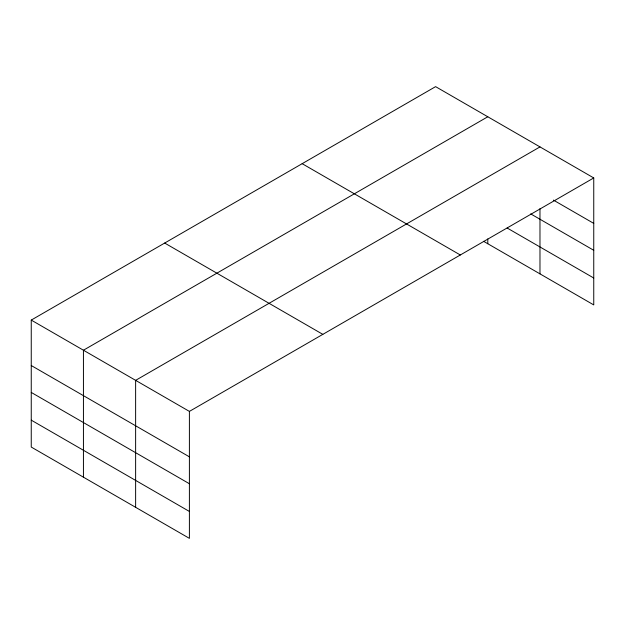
<?xml version="1.0" encoding="UTF-8"?>
<svg xmlns="http://www.w3.org/2000/svg" width="625" height="625" viewBox="0 0 625 625"><rect width="100%" height="100%" fill="white"/><g stroke="black" fill="none" stroke-linecap="round" stroke-linejoin="round"><path stroke-width="0.94" d="M31.25 320.086L189.398 411.398L189.398 538.359L31.25 447.055L31.25 320.086L435.602 86.641L593.75 177.945L593.75 304.914L483.578 241.305M487.789 116.773L83.438 350.219L83.438 477.187M539.977 146.906L135.625 380.352L135.625 507.312M189.398 411.398L593.75 177.945M553.422 200.102L593.75 223.383M530.719 213.898L593.75 250.289M507.148 228.008L593.75 278.008M302.164 163.68L460.313 254.984M164.688 243.055L322.836 334.359M31.25 365.523L189.398 456.836M31.25 392.43L189.398 483.734M31.25 420.148L189.398 511.453M539.977 208.672L539.977 273.867M487.789 238.93L487.789 243.734"/></g></svg>
